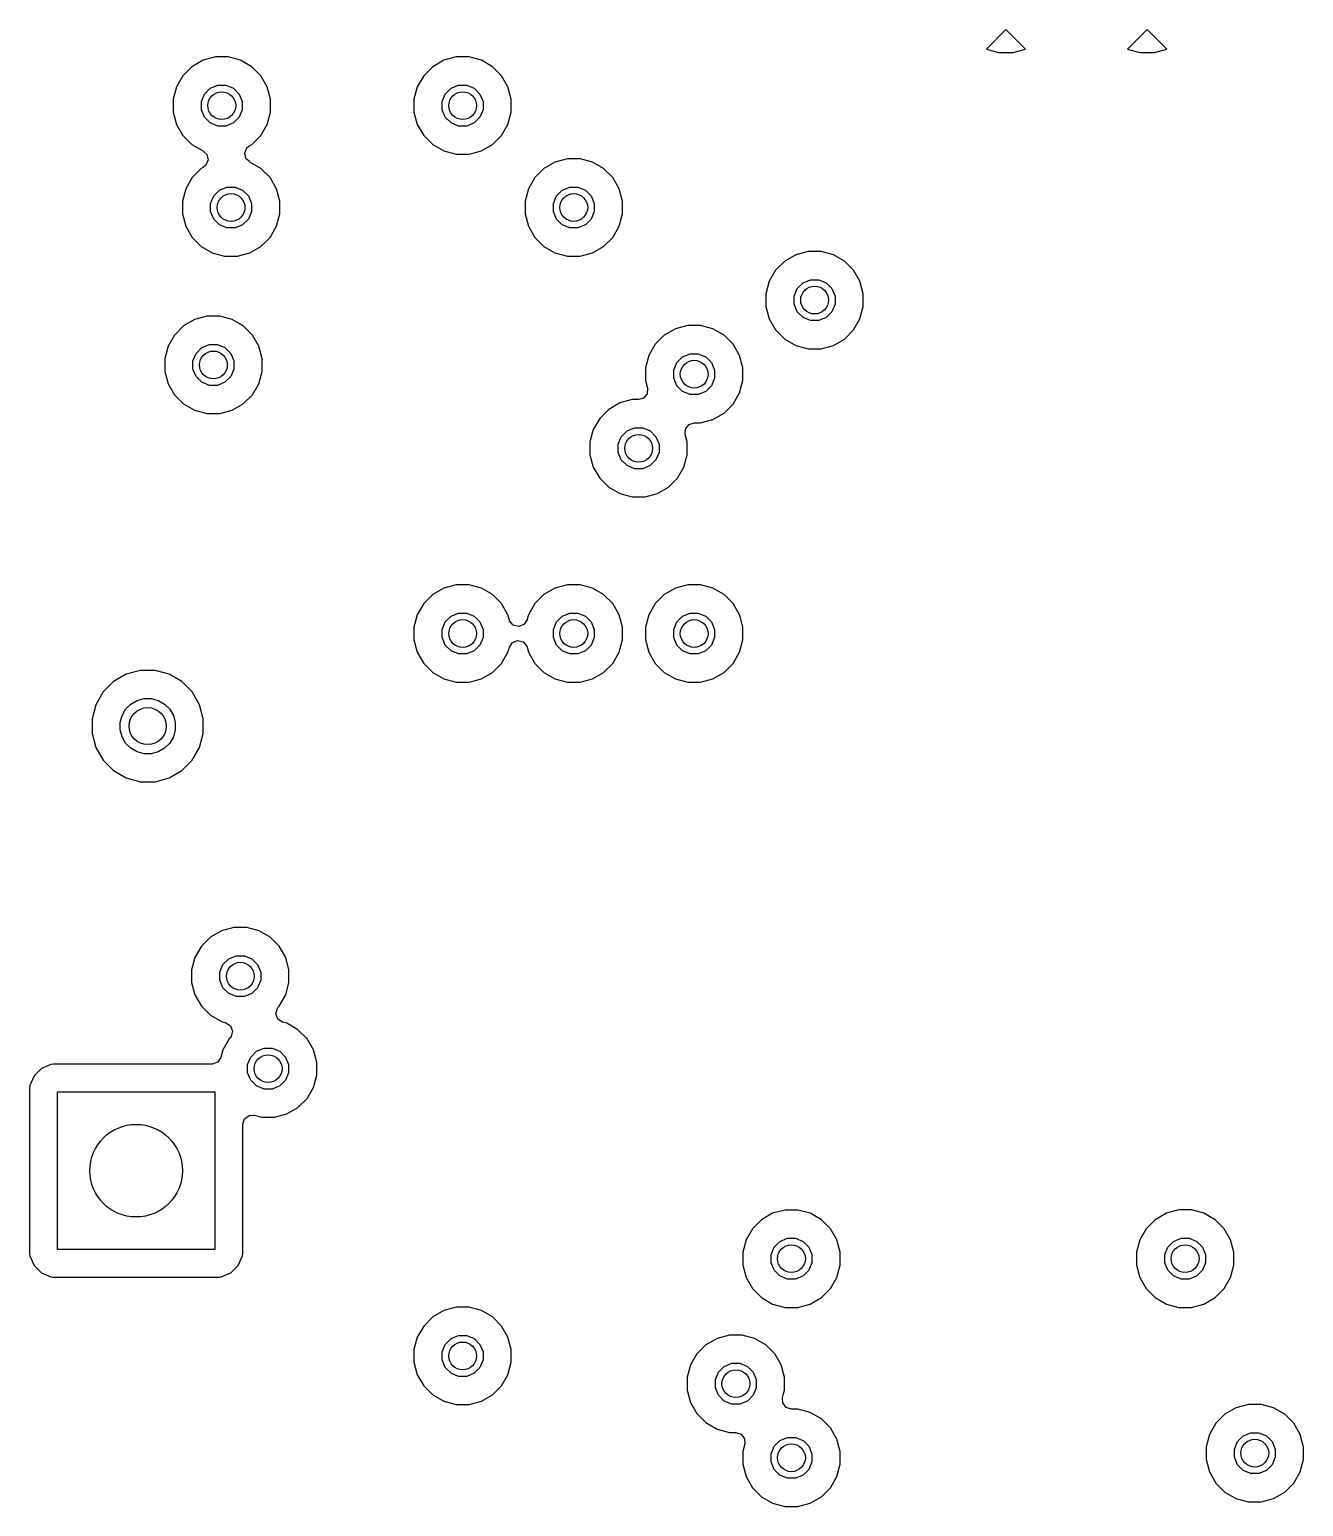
# Model space of a CAD drawing. Extents: x 89 to 178, y -115 to -57.
# Drawn here: x 151.92 to 165.68, y -93.23 to -77.28 of the extents above; entities that cross this region are included whole.
import ezdxf

# ---------------------------------------------------------------- set-up
doc = ezdxf.new("R2010")
doc.units = 0
doc.layers.add('BLACK', color=7, linetype='CONTINUOUS')

msp = doc.modelspace()

# ---------------------------------------------------------------- linework, layer by layer
at = {"layer": 'BLACK', "linetype": 'CONTINUOUS'}
for p, q in [((162.465498, -77.278553), (162.254439, -77.489611)), ((162.676556, -77.489611), (162.465498, -77.278553)), ((163.990498, -77.278553), (163.779439, -77.489611)), ((164.201556, -77.489611), (163.990498, -77.278553)), ((162.254439, -77.489611), (162.38651, -77.525)), ((162.544489, -77.525), (162.676556, -77.489611)), ((163.779439, -77.489611), (163.91151, -77.525)), ((164.069489, -77.525), (164.201556, -77.489611)), ((153.797164, -77.610312), (153.677335, -77.679495)), ((153.930817, -77.5745), (153.797164, -77.610312)), ((154.069183, -77.5745), (153.930817, -77.5745)), ((154.202836, -77.610312), (154.069183, -77.5745)), ((154.322665, -77.679495), (154.202836, -77.610312)), ((156.397164, -77.610312), (156.277335, -77.679495)), ((156.530817, -77.5745), (156.397164, -77.610312)), ((156.669183, -77.5745), (156.530817, -77.5745)), ((156.802836, -77.610312), (156.669183, -77.5745)), ((156.922665, -77.679495), (156.802836, -77.610312)), ((162.38651, -77.525), (162.544489, -77.525)), ((163.91151, -77.525), (164.069489, -77.525)), ((153.579495, -77.777335), (153.510312, -77.897164)), ((153.677335, -77.679495), (153.579495, -77.777335)), ((154.420505, -77.777335), (154.322665, -77.679495)), ((154.489688, -77.897164), (154.420505, -77.777335)), ((156.179495, -77.777335), (156.110312, -77.897164)), ((156.277335, -77.679495), (156.179495, -77.777335)), ((157.020505, -77.777335), (156.922665, -77.679495)), ((157.089688, -77.897164), (157.020505, -77.777335)), ((153.510312, -77.897164), (153.4745, -78.030817)), ((153.779323, -78.056105), (153.812919, -77.974997)), ((153.812919, -77.974997), (153.874997, -77.912919)), ((153.874997, -77.912919), (153.956105, -77.879323)), ((153.956105, -77.879323), (154.043895, -77.879323)), ((154.043895, -77.879323), (154.125003, -77.912919)), ((154.125003, -77.912919), (154.187081, -77.974997)), ((154.187081, -77.974997), (154.220677, -78.056105)), ((154.5255, -78.030817), (154.489688, -77.897164)), ((156.110312, -77.897164), (156.0745, -78.030817)), ((156.379323, -78.056105), (156.412919, -77.974997)), ((156.412919, -77.974997), (156.474997, -77.912919)), ((156.474997, -77.912919), (156.556105, -77.879323)), ((156.556105, -77.879323), (156.643895, -77.879323)), ((156.643895, -77.879323), (156.725003, -77.912919)), ((156.725003, -77.912919), (156.787081, -77.974997)), ((156.787081, -77.974997), (156.820677, -78.056105)), ((157.1255, -78.030817), (157.089688, -77.897164)), ((153.4745, -78.030817), (153.4745, -78.169183)), ((153.779323, -78.143895), (153.779323, -78.056105)), ((154.220677, -78.056105), (154.220677, -78.143895)), ((154.5255, -78.169183), (154.5255, -78.030817)), ((156.0745, -78.030817), (156.0745, -78.169183)), ((156.379323, -78.143895), (156.379323, -78.056105)), ((156.820677, -78.056105), (156.820677, -78.143895)), ((157.1255, -78.169183), (157.1255, -78.030817)), ((153.4745, -78.169183), (153.510312, -78.302836)), ((153.812919, -78.225003), (153.779323, -78.143895)), ((153.874997, -78.287081), (153.812919, -78.225003)), ((153.956105, -78.320677), (153.874997, -78.287081)), ((154.125003, -78.287081), (154.043895, -78.320677)), ((154.187081, -78.225003), (154.125003, -78.287081)), ((154.220677, -78.143895), (154.187081, -78.225003)), ((154.489688, -78.302836), (154.5255, -78.169183)), ((156.0745, -78.169183), (156.110312, -78.302836)), ((156.412919, -78.225003), (156.379323, -78.143895)), ((156.474997, -78.287081), (156.412919, -78.225003)), ((156.556105, -78.320677), (156.474997, -78.287081)), ((156.725003, -78.287081), (156.643895, -78.320677)), ((156.787081, -78.225003), (156.725003, -78.287081)), ((156.820677, -78.143895), (156.787081, -78.225003)), ((157.089688, -78.302836), (157.1255, -78.169183)), ((153.510312, -78.302836), (153.579495, -78.422665)), ((153.579495, -78.422665), (153.677335, -78.520505)), ((154.043895, -78.320677), (153.956105, -78.320677)), ((154.322665, -78.520505), (154.420505, -78.422665)), ((154.420505, -78.422665), (154.489688, -78.302836)), ((156.110312, -78.302836), (156.179495, -78.422665)), ((156.179495, -78.422665), (156.277335, -78.520505)), ((156.643895, -78.320677), (156.556105, -78.320677)), ((156.922665, -78.520505), (157.020505, -78.422665)), ((157.020505, -78.422665), (157.089688, -78.302836)), ((153.677335, -78.520505), (153.797164, -78.589688)), ((153.797164, -78.589688), (153.797166, -78.589688)), ((153.797166, -78.589688), (153.802784, -78.592932)), ((153.802784, -78.592932), (153.801217, -78.595644)), ((153.801217, -78.595644), (153.83802, -78.626983)), ((154.247619, -78.613418), (154.271021, -78.556886)), ((154.261915, -78.67291), (154.247619, -78.613418)), ((154.271021, -78.556886), (154.296812, -78.53543)), ((154.296812, -78.53543), (154.322665, -78.520505)), ((156.277335, -78.520505), (156.397164, -78.589688)), ((156.397164, -78.589688), (156.530817, -78.6255)), ((156.669183, -78.6255), (156.802836, -78.589688)), ((156.802836, -78.589688), (156.922665, -78.520505)), ((153.803186, -78.764569), (153.777337, -78.779493)), ((153.829058, -78.743019), (153.803186, -78.764569)), ((153.85239, -78.686457), (153.829058, -78.743019)), ((153.83802, -78.626983), (153.85239, -78.686457)), ((154.29877, -78.704374), (154.261915, -78.67291)), ((154.297216, -78.707068), (154.29877, -78.704374)), ((154.302833, -78.710311), (154.297216, -78.707068)), ((154.302836, -78.710312), (154.302833, -78.710311)), ((154.422665, -78.779495), (154.302836, -78.710312)), ((156.530817, -78.6255), (156.530819, -78.6255)), ((156.530819, -78.6255), (156.669181, -78.6255)), ((156.669181, -78.6255), (156.669183, -78.6255)), ((157.597164, -78.710312), (157.477335, -78.779495)), ((157.730817, -78.6745), (157.597164, -78.710312)), ((157.869183, -78.6745), (157.730817, -78.6745)), ((158.002836, -78.710312), (157.869183, -78.6745)), ((158.122665, -78.779495), (158.002836, -78.710312)), ((153.679495, -78.877335), (153.610312, -78.997164)), ((153.777335, -78.779495), (153.679495, -78.877335)), ((153.777337, -78.779493), (153.777335, -78.779495)), ((154.520505, -78.877335), (154.422665, -78.779495)), ((154.589688, -78.997164), (154.520505, -78.877335)), ((157.379495, -78.877335), (157.310312, -78.997164)), ((157.477335, -78.779495), (157.379495, -78.877335)), ((158.220505, -78.877335), (158.122665, -78.779495)), ((158.289688, -78.997164), (158.220505, -78.877335)), ((153.610312, -78.997164), (153.5745, -79.130817)), ((153.879323, -79.156105), (153.912919, -79.074997)), ((153.912919, -79.074997), (153.974997, -79.012919)), ((153.974997, -79.012919), (154.056105, -78.979323)), ((154.056105, -78.979323), (154.143895, -78.979323)), ((154.143895, -78.979323), (154.225003, -79.012919)), ((154.225003, -79.012919), (154.287081, -79.074997)), ((154.287081, -79.074997), (154.320677, -79.156105)), ((154.6255, -79.130817), (154.589688, -78.997164)), ((157.310312, -78.997164), (157.2745, -79.130817)), ((157.579323, -79.156105), (157.612919, -79.074997)), ((157.612919, -79.074997), (157.674997, -79.012919)), ((157.674997, -79.012919), (157.756105, -78.979323)), ((157.756105, -78.979323), (157.843895, -78.979323)), ((157.843895, -78.979323), (157.925003, -79.012919)), ((157.925003, -79.012919), (157.987081, -79.074997)), ((157.987081, -79.074997), (158.020677, -79.156105)), ((158.3255, -79.130817), (158.289688, -78.997164)), ((153.5745, -79.130817), (153.5745, -79.269183)), ((153.879323, -79.243895), (153.879323, -79.156105)), ((153.912919, -79.325003), (153.879323, -79.243895)), ((154.320677, -79.243895), (154.287081, -79.325003)), ((154.320677, -79.156105), (154.320677, -79.243895)), ((154.6255, -79.269183), (154.6255, -79.130817)), ((157.2745, -79.130817), (157.2745, -79.269183)), ((157.579323, -79.243895), (157.579323, -79.156105)), ((157.612919, -79.325003), (157.579323, -79.243895)), ((158.020677, -79.243895), (157.987081, -79.325003)), ((158.020677, -79.156105), (158.020677, -79.243895)), ((158.3255, -79.269183), (158.3255, -79.130817)), ((153.5745, -79.269183), (153.610312, -79.402836)), ((153.610312, -79.402836), (153.679495, -79.522665)), ((153.974997, -79.387081), (153.912919, -79.325003)), ((154.056105, -79.420677), (153.974997, -79.387081)), ((154.225003, -79.387081), (154.143895, -79.420677)), ((154.287081, -79.325003), (154.225003, -79.387081)), ((154.520505, -79.522665), (154.589688, -79.402836)), ((154.589688, -79.402836), (154.6255, -79.269183)), ((157.2745, -79.269183), (157.310312, -79.402836)), ((157.310312, -79.402836), (157.379495, -79.522665)), ((157.674997, -79.387081), (157.612919, -79.325003)), ((157.756105, -79.420677), (157.674997, -79.387081)), ((157.925003, -79.387081), (157.843895, -79.420677)), ((157.987081, -79.325003), (157.925003, -79.387081)), ((158.220505, -79.522665), (158.289688, -79.402836)), ((158.289688, -79.402836), (158.3255, -79.269183)), ((153.679495, -79.522665), (153.777335, -79.620505)), ((154.143895, -79.420677), (154.056105, -79.420677)), ((154.422665, -79.620505), (154.520505, -79.522665)), ((157.379495, -79.522665), (157.477335, -79.620505)), ((157.843895, -79.420677), (157.756105, -79.420677)), ((158.122665, -79.620505), (158.220505, -79.522665)), ((153.777335, -79.620505), (153.897164, -79.689688)), ((153.897164, -79.689688), (154.030817, -79.7255)), ((154.030817, -79.7255), (154.030819, -79.7255)), ((154.030819, -79.7255), (154.169181, -79.7255)), ((154.169181, -79.7255), (154.169183, -79.7255)), ((154.169183, -79.7255), (154.302836, -79.689688)), ((154.302836, -79.689688), (154.422665, -79.620505)), ((157.477335, -79.620505), (157.597164, -79.689688)), ((157.597164, -79.689688), (157.730817, -79.7255)), ((157.730817, -79.7255), (157.730819, -79.7255)), ((157.730819, -79.7255), (157.869181, -79.7255)), ((157.869181, -79.7255), (157.869183, -79.7255)), ((157.869183, -79.7255), (158.002836, -79.689688)), ((158.002836, -79.689688), (158.122665, -79.620505)), ((160.197164, -79.710312), (160.077335, -79.779495)), ((160.330817, -79.6745), (160.197164, -79.710312)), ((160.469183, -79.6745), (160.330817, -79.6745)), ((160.602836, -79.710312), (160.469183, -79.6745)), ((160.722665, -79.779495), (160.602836, -79.710312)), ((159.979495, -79.877335), (159.910312, -79.997164)), ((160.077335, -79.779495), (159.979495, -79.877335)), ((160.820505, -79.877335), (160.722665, -79.779495)), ((160.889688, -79.997164), (160.820505, -79.877335)), ((159.910312, -79.997164), (159.8745, -80.130817)), ((160.212919, -80.074997), (160.274997, -80.012919)), ((160.274997, -80.012919), (160.356105, -79.979323)), ((160.356105, -79.979323), (160.443895, -79.979323)), ((160.443895, -79.979323), (160.525003, -80.012919)), ((160.525003, -80.012919), (160.587081, -80.074997)), ((160.9255, -80.130817), (160.889688, -79.997164)), ((159.8745, -80.130817), (159.8745, -80.269183)), ((160.179323, -80.156105), (160.212919, -80.074997)), ((160.179323, -80.243895), (160.179323, -80.156105)), ((160.587081, -80.074997), (160.620677, -80.156105)), ((160.620677, -80.156105), (160.620677, -80.243895)), ((160.9255, -80.269183), (160.9255, -80.130817)), ((159.8745, -80.269183), (159.910312, -80.402836)), ((160.212919, -80.325003), (160.179323, -80.243895)), ((160.274997, -80.387081), (160.212919, -80.325003)), ((160.587081, -80.325003), (160.525003, -80.387081)), ((160.620677, -80.243895), (160.587081, -80.325003)), ((160.889688, -80.402836), (160.9255, -80.269183)), ((153.586836, -80.479495), (153.488996, -80.577335)), ((153.706665, -80.410312), (153.586836, -80.479495)), ((153.840318, -80.3745), (153.706665, -80.410312)), ((153.978684, -80.3745), (153.840318, -80.3745)), ((154.112337, -80.410312), (153.978684, -80.3745)), ((154.232166, -80.479495), (154.112337, -80.410312)), ((154.330006, -80.577335), (154.232166, -80.479495)), ((158.897164, -80.510312), (158.777335, -80.579495)), ((159.030817, -80.4745), (158.897164, -80.510312)), ((159.169183, -80.4745), (159.030817, -80.4745)), ((159.302836, -80.510312), (159.169183, -80.4745)), ((159.422665, -80.579495), (159.302836, -80.510312)), ((159.910312, -80.402836), (159.979495, -80.522665)), ((159.979495, -80.522665), (160.077335, -80.620505)), ((160.356105, -80.420677), (160.274997, -80.387081)), ((160.443895, -80.420677), (160.356105, -80.420677)), ((160.525003, -80.387081), (160.443895, -80.420677)), ((160.722665, -80.620505), (160.820505, -80.522665)), ((160.820505, -80.522665), (160.889688, -80.402836)), ((153.488996, -80.577335), (153.419813, -80.697164)), ((153.784498, -80.712919), (153.865606, -80.679323)), ((153.865606, -80.679323), (153.953396, -80.679323)), ((153.953396, -80.679323), (154.034504, -80.712919)), ((154.399189, -80.697164), (154.330006, -80.577335)), ((158.679495, -80.677335), (158.610312, -80.797164)), ((158.777335, -80.579495), (158.679495, -80.677335)), ((159.520505, -80.677335), (159.422665, -80.579495)), ((159.589688, -80.797164), (159.520505, -80.677335)), ((160.077335, -80.620505), (160.197164, -80.689688)), ((160.197164, -80.689688), (160.330817, -80.7255)), ((160.469183, -80.7255), (160.602836, -80.689688)), ((160.602836, -80.689688), (160.722665, -80.620505)), ((153.419813, -80.697164), (153.384001, -80.830817)), ((153.384001, -80.830817), (153.384001, -80.969183)), ((153.688824, -80.856105), (153.72242, -80.774997)), ((153.72242, -80.774997), (153.784498, -80.712919)), ((154.034504, -80.712919), (154.096582, -80.774997)), ((154.096582, -80.774997), (154.130178, -80.856105)), ((154.435001, -80.830817), (154.399189, -80.697164)), ((154.435001, -80.969183), (154.435001, -80.830817)), ((158.610312, -80.797164), (158.5745, -80.930817)), ((158.912919, -80.874997), (158.974997, -80.812919)), ((158.974997, -80.812919), (159.056105, -80.779323)), ((159.056105, -80.779323), (159.143895, -80.779323)), ((159.143895, -80.779323), (159.225003, -80.812919)), ((159.225003, -80.812919), (159.287081, -80.874997)), ((159.6255, -80.930817), (159.589688, -80.797164)), ((160.330817, -80.7255), (160.330819, -80.7255)), ((160.330819, -80.7255), (160.469181, -80.7255)), ((160.469181, -80.7255), (160.469183, -80.7255)), ((153.384001, -80.969183), (153.419813, -81.102836)), ((153.688824, -80.943895), (153.688824, -80.856105)), ((153.72242, -81.025003), (153.688824, -80.943895)), ((154.130178, -80.943895), (154.096582, -81.025003)), ((154.130178, -80.856105), (154.130178, -80.943895)), ((154.399189, -81.102836), (154.435001, -80.969183)), ((158.5745, -80.930817), (158.5745, -81.069183)), ((158.879323, -80.956105), (158.912919, -80.874997)), ((158.879323, -81.043895), (158.879323, -80.956105)), ((159.287081, -80.874997), (159.320677, -80.956105)), ((159.320677, -80.956105), (159.320677, -81.043895)), ((159.6255, -81.069183), (159.6255, -80.930817)), ((153.419813, -81.102836), (153.488996, -81.222665)), ((153.784498, -81.087081), (153.72242, -81.025003)), ((153.865606, -81.120677), (153.784498, -81.087081)), ((153.953396, -81.120677), (153.865606, -81.120677)), ((154.034504, -81.087081), (153.953396, -81.120677)), ((154.096582, -81.025003), (154.034504, -81.087081)), ((154.330006, -81.222665), (154.399189, -81.102836)), ((158.5745, -81.069183), (158.596122, -81.149877)), ((158.596122, -81.149877), (158.592919, -81.210979)), ((158.912919, -81.125003), (158.879323, -81.043895)), ((158.974997, -81.187081), (158.912919, -81.125003)), ((159.287081, -81.125003), (159.225003, -81.187081)), ((159.320677, -81.043895), (159.287081, -81.125003)), ((159.589688, -81.202836), (159.6255, -81.069183)), ((153.488996, -81.222665), (153.586836, -81.320505)), ((153.586836, -81.320505), (153.706665, -81.389688)), ((154.112337, -81.389688), (154.232166, -81.320505)), ((154.232166, -81.320505), (154.330006, -81.222665)), ((158.297166, -81.310312), (158.177337, -81.379495)), ((158.430819, -81.2745), (158.297166, -81.310312)), ((158.500495, -81.2745), (158.430819, -81.2745)), ((158.554414, -81.258529), (158.500495, -81.2745)), ((158.592919, -81.210979), (158.554414, -81.258529)), ((159.056105, -81.220677), (158.974997, -81.187081)), ((159.143895, -81.220677), (159.056105, -81.220677)), ((159.225003, -81.187081), (159.143895, -81.220677)), ((159.422665, -81.420505), (159.520505, -81.322665)), ((159.520505, -81.322665), (159.589688, -81.202836)), ((153.706665, -81.389688), (153.840318, -81.4255)), ((153.840318, -81.4255), (153.84032, -81.4255)), ((153.84032, -81.4255), (153.978682, -81.4255)), ((153.978682, -81.4255), (153.978684, -81.4255)), ((153.978684, -81.4255), (154.112337, -81.389688)), ((158.079497, -81.477335), (158.010314, -81.597164)), ((158.177337, -81.379495), (158.079497, -81.477335)), ((159.302836, -81.489688), (159.422665, -81.420505)), ((158.010314, -81.597164), (157.974502, -81.730817)), ((158.312921, -81.674997), (158.374999, -81.612919)), ((158.374999, -81.612919), (158.456107, -81.579323)), ((158.456107, -81.579323), (158.543897, -81.579323)), ((158.543897, -81.579323), (158.625005, -81.612919)), ((158.625005, -81.612919), (158.687083, -81.674997)), ((159.00388, -81.650122), (159.007083, -81.589021)), ((159.007083, -81.589021), (159.045588, -81.541471)), ((159.045588, -81.541471), (159.099507, -81.5255)), ((159.099507, -81.5255), (159.169181, -81.5255)), ((159.169181, -81.5255), (159.169183, -81.5255)), ((159.169183, -81.5255), (159.302836, -81.489688)), ((157.974502, -81.730817), (157.974502, -81.869183)), ((158.279325, -81.756105), (158.312921, -81.674997)), ((158.279325, -81.843895), (158.279325, -81.756105)), ((158.687083, -81.674997), (158.720679, -81.756105)), ((158.720679, -81.756105), (158.720679, -81.843895)), ((159.025502, -81.730817), (159.00388, -81.650122)), ((159.025502, -81.869183), (159.025502, -81.730817)), ((157.974502, -81.869183), (158.010314, -82.002836)), ((158.312921, -81.925003), (158.279325, -81.843895)), ((158.374999, -81.987081), (158.312921, -81.925003)), ((158.687083, -81.925003), (158.625005, -81.987081)), ((158.720679, -81.843895), (158.687083, -81.925003)), ((158.98969, -82.002836), (159.025502, -81.869183)), ((158.010314, -82.002836), (158.079497, -82.122665)), ((158.079497, -82.122665), (158.177337, -82.220505)), ((158.456107, -82.020677), (158.374999, -81.987081)), ((158.543897, -82.020677), (158.456107, -82.020677)), ((158.625005, -81.987081), (158.543897, -82.020677)), ((158.822667, -82.220505), (158.920507, -82.122665)), ((158.920507, -82.122665), (158.98969, -82.002836)), ((158.177337, -82.220505), (158.297166, -82.289688)), ((158.702838, -82.289688), (158.822667, -82.220505)), ((158.297166, -82.289688), (158.430819, -82.3255)), ((158.430819, -82.3255), (158.430821, -82.3255)), ((158.430821, -82.3255), (158.569183, -82.3255)), ((158.569183, -82.3255), (158.569185, -82.3255)), ((158.569185, -82.3255), (158.702838, -82.289688)), ((156.277335, -83.379495), (156.179495, -83.477335)), ((156.397164, -83.310312), (156.277335, -83.379495)), ((156.530817, -83.2745), (156.397164, -83.310312)), ((156.669183, -83.2745), (156.530817, -83.2745)), ((156.802836, -83.310312), (156.669183, -83.2745)), ((156.922665, -83.379495), (156.802836, -83.310312)), ((157.020505, -83.477335), (156.922665, -83.379495)), ((157.477335, -83.379495), (157.379495, -83.477335)), ((157.597164, -83.310312), (157.477335, -83.379495)), ((157.730817, -83.2745), (157.597164, -83.310312)), ((157.869183, -83.2745), (157.730817, -83.2745)), ((158.002836, -83.310312), (157.869183, -83.2745)), ((158.122665, -83.379495), (158.002836, -83.310312)), ((158.220505, -83.477335), (158.122665, -83.379495)), ((158.777335, -83.379495), (158.679495, -83.477335)), ((158.897164, -83.310312), (158.777335, -83.379495)), ((159.030817, -83.2745), (158.897164, -83.310312)), ((159.169183, -83.2745), (159.030817, -83.2745)), ((159.302836, -83.310312), (159.169183, -83.2745)), ((159.422665, -83.379495), (159.302836, -83.310312)), ((159.520505, -83.477335), (159.422665, -83.379495)), ((156.179495, -83.477335), (156.110312, -83.597164)), ((157.089688, -83.597164), (157.020505, -83.477335)), ((157.379495, -83.477335), (157.310312, -83.597164)), ((158.289688, -83.597164), (158.220505, -83.477335)), ((158.679495, -83.477335), (158.610312, -83.597164)), ((159.589688, -83.597164), (159.520505, -83.477335)), ((156.110312, -83.597164), (156.0745, -83.730817)), ((156.379323, -83.756105), (156.412919, -83.674997)), ((156.412919, -83.674997), (156.474997, -83.612919)), ((156.474997, -83.612919), (156.556105, -83.579323)), ((156.556105, -83.579323), (156.643895, -83.579323)), ((156.643895, -83.579323), (156.725003, -83.612919)), ((156.725003, -83.612919), (156.787081, -83.674997)), ((156.787081, -83.674997), (156.820677, -83.756105)), ((157.103832, -83.649951), (157.089688, -83.597164)), ((157.104373, -83.651971), (157.103832, -83.649951)), ((157.107576, -83.661826), (157.104373, -83.651971)), ((157.146081, -83.709376), (157.107576, -83.661826)), ((157.205181, -83.725212), (157.146081, -83.709376)), ((157.262303, -83.703285), (157.205181, -83.725212)), ((157.295627, -83.651971), (157.262303, -83.703285)), ((157.301295, -83.630818), (157.295627, -83.651971)), ((157.310312, -83.597164), (157.301295, -83.630818)), ((157.579323, -83.756105), (157.612919, -83.674997)), ((157.612919, -83.674997), (157.674997, -83.612919)), ((157.674997, -83.612919), (157.756105, -83.579323)), ((157.756105, -83.579323), (157.843895, -83.579323)), ((157.843895, -83.579323), (157.925003, -83.612919)), ((157.925003, -83.612919), (157.987081, -83.674997)), ((157.987081, -83.674997), (158.020677, -83.756105)), ((158.3255, -83.730817), (158.289688, -83.597164)), ((158.610312, -83.597164), (158.5745, -83.730817)), ((158.879323, -83.756105), (158.912919, -83.674997)), ((158.912919, -83.674997), (158.974997, -83.612919)), ((158.974997, -83.612919), (159.056105, -83.579323)), ((159.056105, -83.579323), (159.143895, -83.579323)), ((159.143895, -83.579323), (159.225003, -83.612919)), ((159.225003, -83.612919), (159.287081, -83.674997)), ((159.287081, -83.674997), (159.320677, -83.756105)), ((159.598705, -83.630817), (159.589688, -83.597164)), ((159.6255, -83.730817), (159.598705, -83.630817)), ((156.0745, -83.730817), (156.0745, -83.869183)), ((156.0745, -83.869183), (156.110312, -84.002836)), ((156.379323, -83.843895), (156.379323, -83.756105)), ((156.412919, -83.925003), (156.379323, -83.843895)), ((156.820677, -83.843895), (156.787081, -83.925003)), ((156.820677, -83.756105), (156.820677, -83.843895)), ((157.137697, -83.896714), (157.194818, -83.874787)), ((157.194818, -83.874787), (157.253919, -83.890622)), ((157.579323, -83.843895), (157.579323, -83.756105)), ((157.612919, -83.925003), (157.579323, -83.843895)), ((158.020677, -83.843895), (157.987081, -83.925003)), ((158.020677, -83.756105), (158.020677, -83.843895)), ((158.289688, -84.002836), (158.3255, -83.869183)), ((158.3255, -83.869183), (158.3255, -83.730817)), ((158.5745, -83.730817), (158.5745, -83.869183)), ((158.5745, -83.869183), (158.610312, -84.002836)), ((158.879323, -83.843895), (158.879323, -83.756105)), ((158.912919, -83.925003), (158.879323, -83.843895)), ((159.320677, -83.843895), (159.287081, -83.925003)), ((159.320677, -83.756105), (159.320677, -83.843895)), ((159.589688, -84.002836), (159.6255, -83.869183)), ((159.6255, -83.869183), (159.6255, -83.730817)), ((156.110312, -84.002836), (156.179495, -84.122665)), ((156.474997, -83.987081), (156.412919, -83.925003)), ((156.556105, -84.020677), (156.474997, -83.987081)), ((156.643895, -84.020677), (156.556105, -84.020677)), ((156.725003, -83.987081), (156.643895, -84.020677)), ((156.787081, -83.925003), (156.725003, -83.987081)), ((157.020505, -84.122665), (157.089688, -84.002836)), ((157.089688, -84.002836), (157.104374, -83.948026)), ((157.104374, -83.948026), (157.137697, -83.896714)), ((157.253919, -83.890622), (157.292424, -83.938172)), ((157.292424, -83.938172), (157.295623, -83.948016)), ((157.295623, -83.948016), (157.310312, -84.002836)), ((157.310312, -84.002836), (157.379495, -84.122665)), ((157.674997, -83.987081), (157.612919, -83.925003)), ((157.756105, -84.020677), (157.674997, -83.987081)), ((157.843895, -84.020677), (157.756105, -84.020677)), ((157.925003, -83.987081), (157.843895, -84.020677)), ((157.987081, -83.925003), (157.925003, -83.987081)), ((158.220505, -84.122665), (158.289688, -84.002836)), ((158.610312, -84.002836), (158.679495, -84.122665)), ((158.974997, -83.987081), (158.912919, -83.925003)), ((159.056105, -84.020677), (158.974997, -83.987081)), ((159.143895, -84.020677), (159.056105, -84.020677)), ((159.225003, -83.987081), (159.143895, -84.020677)), ((159.287081, -83.925003), (159.225003, -83.987081)), ((159.520505, -84.122665), (159.589688, -84.002836)), ((153.120943, -84.1995), (152.968216, -84.240423)), ((153.279057, -84.1995), (153.120943, -84.1995)), ((153.431784, -84.240423), (153.279057, -84.1995)), ((156.179495, -84.122665), (156.277335, -84.220505)), ((156.922665, -84.220505), (157.020505, -84.122665)), ((157.379495, -84.122665), (157.477335, -84.220505)), ((158.122665, -84.220505), (158.220505, -84.122665)), ((158.679495, -84.122665), (158.777335, -84.220505)), ((159.422665, -84.220505), (159.520505, -84.122665)), ((152.831284, -84.31948), (152.71948, -84.431284)), ((152.968216, -84.240423), (152.831284, -84.31948)), ((153.568716, -84.31948), (153.431784, -84.240423)), ((153.68052, -84.431284), (153.568716, -84.31948)), ((156.277335, -84.220505), (156.397164, -84.289688)), ((156.397164, -84.289688), (156.530817, -84.3255)), ((156.530817, -84.3255), (156.530819, -84.3255)), ((156.530819, -84.3255), (156.669181, -84.3255)), ((156.669181, -84.3255), (156.669183, -84.3255)), ((156.669183, -84.3255), (156.802836, -84.289688)), ((156.802836, -84.289688), (156.922665, -84.220505)), ((157.477335, -84.220505), (157.597164, -84.289688)), ((157.597164, -84.289688), (157.730817, -84.3255)), ((157.730817, -84.3255), (157.730819, -84.3255)), ((157.730819, -84.3255), (157.869181, -84.3255)), ((157.869181, -84.3255), (157.869183, -84.3255)), ((157.869183, -84.3255), (158.002836, -84.289688)), ((158.002836, -84.289688), (158.122665, -84.220505)), ((158.777335, -84.220505), (158.897164, -84.289688)), ((158.897164, -84.289688), (159.030817, -84.3255)), ((159.030817, -84.3255), (159.030819, -84.3255)), ((159.030819, -84.3255), (159.169181, -84.3255)), ((159.169181, -84.3255), (159.169183, -84.3255)), ((159.169183, -84.3255), (159.302836, -84.289688)), ((159.302836, -84.289688), (159.422665, -84.220505)), ((152.71948, -84.431284), (152.640423, -84.568216)), ((153.085195, -84.522836), (153.160842, -84.502567)), ((153.160842, -84.502567), (153.239158, -84.502567)), ((153.239158, -84.502567), (153.314805, -84.522836)), ((153.759577, -84.568216), (153.68052, -84.431284)), ((152.640423, -84.568216), (152.5995, -84.720943)), ((152.922836, -84.685195), (152.961994, -84.617372)), ((152.961994, -84.617372), (153.017372, -84.561994)), ((153.017372, -84.561994), (153.085195, -84.522836)), ((153.314805, -84.522836), (153.382628, -84.561994)), ((153.382628, -84.561994), (153.438006, -84.617372)), ((153.438006, -84.617372), (153.477164, -84.685195)), ((153.8005, -84.720943), (153.759577, -84.568216)), ((152.5995, -84.720943), (152.5995, -84.879057)), ((152.902567, -84.760842), (152.922836, -84.685195)), ((152.902567, -84.839158), (152.902567, -84.760842)), ((153.477164, -84.685195), (153.497433, -84.760842)), ((153.497433, -84.760842), (153.497433, -84.839158)), ((153.8005, -84.879057), (153.8005, -84.720943)), ((152.5995, -84.879057), (152.640423, -85.031784)), ((152.922836, -84.914805), (152.902567, -84.839158)), ((152.961994, -84.982628), (152.922836, -84.914805)), ((153.017372, -85.038006), (152.961994, -84.982628)), ((153.438006, -84.982628), (153.382628, -85.038006)), ((153.477164, -84.914805), (153.438006, -84.982628)), ((153.497433, -84.839158), (153.477164, -84.914805)), ((153.759577, -85.031784), (153.8005, -84.879057)), ((152.640423, -85.031784), (152.71948, -85.168716)), ((153.085195, -85.077164), (153.017372, -85.038006)), ((153.160842, -85.097433), (153.085195, -85.077164)), ((153.239158, -85.097433), (153.160842, -85.097433)), ((153.314805, -85.077164), (153.239158, -85.097433)), ((153.382628, -85.038006), (153.314805, -85.077164)), ((153.68052, -85.168716), (153.759577, -85.031784)), ((152.71948, -85.168716), (152.831284, -85.28052)), ((152.831284, -85.28052), (152.968216, -85.359577)), ((153.431784, -85.359577), (153.568716, -85.28052)), ((153.568716, -85.28052), (153.68052, -85.168716)), ((152.968216, -85.359577), (153.120943, -85.4005)), ((153.120943, -85.4005), (153.120945, -85.4005)), ((153.120945, -85.4005), (153.279055, -85.4005)), ((153.279055, -85.4005), (153.279057, -85.4005)), ((153.279057, -85.4005), (153.431784, -85.359577)), ((153.997164, -87.010312), (153.877335, -87.079495)), ((154.130817, -86.9745), (153.997164, -87.010312)), ((154.269183, -86.9745), (154.130817, -86.9745)), ((154.402836, -87.010312), (154.269183, -86.9745)), ((154.522665, -87.079495), (154.402836, -87.010312)), ((153.779495, -87.177335), (153.710312, -87.297164)), ((153.877335, -87.079495), (153.779495, -87.177335)), ((154.620505, -87.177335), (154.522665, -87.079495)), ((154.689688, -87.297164), (154.620505, -87.177335)), ((153.710312, -87.297164), (153.6745, -87.430817)), ((153.979323, -87.456105), (154.012919, -87.374997)), ((154.012919, -87.374997), (154.074997, -87.312919)), ((154.074997, -87.312919), (154.156105, -87.279323)), ((154.156105, -87.279323), (154.243895, -87.279323)), ((154.243895, -87.279323), (154.325003, -87.312919)), ((154.325003, -87.312919), (154.387081, -87.374997)), ((154.387081, -87.374997), (154.420677, -87.456105)), ((154.7255, -87.430817), (154.689688, -87.297164)), ((153.6745, -87.430817), (153.6745, -87.569183)), ((153.979323, -87.543895), (153.979323, -87.456105)), ((154.012919, -87.625003), (153.979323, -87.543895)), ((154.420677, -87.543895), (154.387081, -87.625003)), ((154.420677, -87.456105), (154.420677, -87.543895)), ((154.7255, -87.569183), (154.7255, -87.430817)), ((153.6745, -87.569183), (153.710312, -87.702836)), ((153.710312, -87.702836), (153.779495, -87.822665)), ((154.074997, -87.687081), (154.012919, -87.625003)), ((154.156105, -87.720677), (154.074997, -87.687081)), ((154.325003, -87.687081), (154.243895, -87.720677)), ((154.387081, -87.625003), (154.325003, -87.687081)), ((154.620505, -87.822665), (154.689688, -87.702836)), ((154.689688, -87.702836), (154.7255, -87.569183)), ((153.779495, -87.822665), (153.877335, -87.920505)), ((154.243895, -87.720677), (154.156105, -87.720677)), ((154.583878, -87.905614), (154.599714, -87.846514)), ((154.599714, -87.846514), (154.600559, -87.845234)), ((154.600559, -87.845234), (154.605924, -87.837245)), ((154.605924, -87.837245), (154.612352, -87.830817)), ((154.612352, -87.830817), (154.620505, -87.822665)), ((153.877335, -87.920505), (153.997164, -87.989688)), ((153.997164, -87.989688), (154.042881, -88.001937)), ((154.042881, -88.001937), (154.094194, -88.035261)), ((154.605804, -87.962736), (154.583878, -87.905614)), ((154.657118, -87.99606), (154.605804, -87.962736)), ((154.702832, -88.008309), (154.657118, -87.99606)), ((154.702835, -88.00831), (154.702832, -88.008309)), ((154.702836, -88.008311), (154.702835, -88.00831)), ((154.822665, -88.077494), (154.702836, -88.008311)), ((154.079497, -88.175331), (154.01031, -88.295166)), ((154.087263, -88.167565), (154.079497, -88.175331)), ((154.100285, -88.151483), (154.087263, -88.167565)), ((154.094194, -88.035261), (154.116121, -88.092383)), ((154.116121, -88.092383), (154.100285, -88.151483)), ((154.920505, -88.175334), (154.822665, -88.077494)), ((154.989688, -88.295163), (154.920505, -88.175334)), ((154.01031, -88.295166), (153.988618, -88.376123)), ((154.312919, -88.372996), (154.374997, -88.310918)), ((154.374997, -88.310918), (154.456105, -88.277322)), ((154.456105, -88.277322), (154.543895, -88.277322)), ((154.543895, -88.277322), (154.625003, -88.310918)), ((154.625003, -88.310918), (154.687081, -88.372996)), ((155.0255, -88.428816), (154.989688, -88.295163)), ((152.052235, -88.497793), (151.972794, -88.577234)), ((152.155009, -88.452413), (152.052235, -88.497793)), ((152.180136, -88.4495), (152.155009, -88.452413)), ((152.180139, -88.449499), (152.180136, -88.4495)), ((153.892992, -88.449499), (152.180139, -88.449499)), ((153.898173, -88.449363), (153.892992, -88.449499)), ((153.955294, -88.427437), (153.898173, -88.449363)), ((153.988618, -88.376123), (153.955294, -88.427437)), ((154.279323, -88.454104), (154.312919, -88.372996)), ((154.279323, -88.541894), (154.279323, -88.454104)), ((154.687081, -88.372996), (154.720677, -88.454104)), ((154.720677, -88.454104), (154.720677, -88.541894)), ((155.0255, -88.567182), (155.0255, -88.428816)), ((151.972794, -88.577234), (151.927414, -88.68001)), ((154.312919, -88.623002), (154.279323, -88.541894)), ((154.374997, -88.68508), (154.312919, -88.623002)), ((154.687081, -88.623002), (154.625003, -88.68508)), ((154.720677, -88.541894), (154.687081, -88.623002)), ((154.989688, -88.700835), (155.0255, -88.567182)), ((151.927414, -88.68001), (151.9245, -88.705129)), ((151.9245, -88.705129), (151.9245, -90.494859)), ((152.225, -90.449999), (152.225, -88.749999)), ((152.225, -88.749999), (153.925, -88.749999)), ((153.925, -88.749999), (153.925, -90.449999)), ((154.456105, -88.718676), (154.374997, -88.68508)), ((154.543895, -88.718676), (154.456105, -88.718676)), ((154.625003, -88.68508), (154.543895, -88.718676)), ((154.822665, -88.918504), (154.920505, -88.820664)), ((154.920505, -88.820664), (154.989688, -88.700835)), ((154.702836, -88.987687), (154.822665, -88.918504)), ((154.225499, -89.097502), (154.244406, -89.039312)), ((154.2255, -90.480829), (154.225499, -89.097502)), ((154.244406, -89.039312), (154.293906, -89.003348)), ((154.293906, -89.003348), (154.350118, -89.001876)), ((154.350118, -89.001876), (154.430817, -89.023499)), ((154.430817, -89.023499), (154.430819, -89.023499)), ((154.430819, -89.023499), (154.569181, -89.023499)), ((154.569181, -89.023499), (154.569183, -89.023499)), ((154.569183, -89.023499), (154.702836, -88.987687)), ((159.947164, -90.060324), (159.827335, -90.129507)), ((160.080817, -90.024512), (159.947164, -90.060324)), ((160.219183, -90.024512), (160.080817, -90.024512)), ((160.352836, -90.060324), (160.219183, -90.024512)), ((160.472665, -90.129507), (160.352836, -90.060324)), ((164.197164, -90.060294), (164.077335, -90.129477)), ((164.330817, -90.024482), (164.197164, -90.060294)), ((164.469183, -90.024482), (164.330817, -90.024482)), ((164.602836, -90.060294), (164.469183, -90.024482)), ((164.722665, -90.129477), (164.602836, -90.060294)), ((159.729495, -90.227347), (159.660312, -90.347176)), ((159.827335, -90.129507), (159.729495, -90.227347)), ((160.570505, -90.227347), (160.472665, -90.129507)), ((160.639688, -90.347176), (160.570505, -90.227347)), ((163.979495, -90.227317), (163.910312, -90.347146)), ((164.077335, -90.129477), (163.979495, -90.227317)), ((164.820505, -90.227317), (164.722665, -90.129477)), ((164.889688, -90.347146), (164.820505, -90.227317)), ((159.660312, -90.347176), (159.6245, -90.480829)), ((159.962919, -90.425009), (160.024997, -90.362931)), ((160.024997, -90.362931), (160.106105, -90.329335)), ((160.106105, -90.329335), (160.193895, -90.329335)), ((160.193895, -90.329335), (160.275003, -90.362931)), ((160.275003, -90.362931), (160.337081, -90.425009)), ((160.675492, -90.480799), (160.639688, -90.347176)), ((163.910312, -90.347146), (163.8745, -90.480799)), ((164.212919, -90.424979), (164.274997, -90.362901)), ((164.274997, -90.362901), (164.356105, -90.329305)), ((164.356105, -90.329305), (164.443895, -90.329305)), ((164.443895, -90.329305), (164.525003, -90.362901)), ((164.525003, -90.362901), (164.587081, -90.424979)), ((164.9255, -90.480799), (164.889688, -90.347146)), ((151.9245, -90.494859), (151.924501, -90.494862)), ((151.924501, -90.494862), (151.927414, -90.519989)), ((151.927414, -90.519989), (151.952756, -90.577384)), ((151.952756, -90.577384), (151.972794, -90.622764)), ((153.925, -90.449999), (152.225, -90.449999)), ((154.177206, -90.622764), (154.222585, -90.51999)), ((154.222585, -90.51999), (154.2255, -90.494864)), ((154.2255, -90.494864), (154.2255, -90.480829)), ((159.6245, -90.480829), (159.6245, -90.619195)), ((159.929323, -90.506117), (159.962919, -90.425009)), ((159.929323, -90.593907), (159.929323, -90.506117)), ((160.337081, -90.425009), (160.370677, -90.506117)), ((160.370677, -90.506117), (160.370677, -90.593907)), ((160.6755, -90.480829), (160.675492, -90.480799)), ((160.6755, -90.619195), (160.6755, -90.480829)), ((163.8745, -90.480799), (163.8745, -90.619165)), ((164.179323, -90.506087), (164.212919, -90.424979)), ((164.179323, -90.593877), (164.179323, -90.506087)), ((164.587081, -90.424979), (164.620677, -90.506087)), ((164.620677, -90.506087), (164.620677, -90.593877)), ((164.9255, -90.619165), (164.9255, -90.480799)), ((151.972794, -90.622764), (152.052235, -90.702205)), ((152.052235, -90.702205), (152.155009, -90.747584)), ((153.994991, -90.747584), (154.097765, -90.702205)), ((154.097765, -90.702205), (154.177206, -90.622764)), ((159.6245, -90.619195), (159.660312, -90.752848)), ((159.962919, -90.675015), (159.929323, -90.593907)), ((160.024997, -90.737093), (159.962919, -90.675015)), ((160.106105, -90.770689), (160.024997, -90.737093)), ((160.275003, -90.737093), (160.193895, -90.770689)), ((160.337081, -90.675015), (160.275003, -90.737093)), ((160.370677, -90.593907), (160.337081, -90.675015)), ((160.639688, -90.752848), (160.6755, -90.619195)), ((163.8745, -90.619165), (163.910312, -90.752818)), ((164.212919, -90.674985), (164.179323, -90.593877)), ((164.274997, -90.737063), (164.212919, -90.674985)), ((164.356105, -90.770659), (164.274997, -90.737063)), ((164.525003, -90.737063), (164.443895, -90.770659)), ((164.587081, -90.674985), (164.525003, -90.737063)), ((164.620677, -90.593877), (164.587081, -90.674985)), ((164.889688, -90.752818), (164.9255, -90.619165)), ((152.155009, -90.747584), (152.180135, -90.750499)), ((152.180135, -90.750499), (153.969864, -90.750498)), ((153.969864, -90.750498), (153.994991, -90.747584)), ((159.660312, -90.752848), (159.729495, -90.872677)), ((159.729495, -90.872677), (159.827335, -90.970517)), ((160.193895, -90.770689), (160.106105, -90.770689)), ((160.472665, -90.970517), (160.570505, -90.872677)), ((160.570505, -90.872677), (160.639688, -90.752848)), ((163.910312, -90.752818), (163.979495, -90.872647)), ((163.979495, -90.872647), (164.077335, -90.970487)), ((164.443895, -90.770659), (164.356105, -90.770659)), ((164.722665, -90.970487), (164.820505, -90.872647)), ((164.820505, -90.872647), (164.889688, -90.752818)), ((159.827335, -90.970517), (159.947164, -91.0397)), ((159.947164, -91.0397), (160.080817, -91.075512)), ((160.219183, -91.075512), (160.352836, -91.0397)), ((160.352836, -91.0397), (160.472665, -90.970517)), ((164.077335, -90.970487), (164.197164, -91.03967)), ((164.197164, -91.03967), (164.330817, -91.075482)), ((164.469183, -91.075482), (164.602836, -91.03967)), ((164.602836, -91.03967), (164.722665, -90.970487)), ((156.277335, -91.179495), (156.179495, -91.277335)), ((156.397164, -91.110312), (156.277335, -91.179495)), ((156.530817, -91.0745), (156.397164, -91.110312)), ((156.669183, -91.0745), (156.530817, -91.0745)), ((156.802836, -91.110312), (156.669183, -91.0745)), ((156.922665, -91.179495), (156.802836, -91.110312)), ((157.020505, -91.277335), (156.922665, -91.179495)), ((160.080817, -91.075512), (160.080819, -91.075512)), ((160.080819, -91.075512), (160.219181, -91.075512)), ((160.219181, -91.075512), (160.219183, -91.075512)), ((164.330817, -91.075482), (164.330819, -91.075482)), ((164.330819, -91.075482), (164.469181, -91.075482)), ((164.469181, -91.075482), (164.469183, -91.075482)), ((156.179495, -91.277335), (156.110312, -91.397164)), ((157.089688, -91.397164), (157.020505, -91.277335)), ((159.480817, -91.3745), (159.347164, -91.410312)), ((159.619183, -91.3745), (159.480817, -91.3745)), ((159.752836, -91.410312), (159.619183, -91.3745)), ((156.110312, -91.397164), (156.0745, -91.530817)), ((156.0745, -91.530817), (156.0745, -91.669183)), ((156.379323, -91.556105), (156.412919, -91.474997)), ((156.412919, -91.474997), (156.474997, -91.412919)), ((156.474997, -91.412919), (156.556105, -91.379323)), ((156.556105, -91.379323), (156.643895, -91.379323)), ((156.643895, -91.379323), (156.725003, -91.412919)), ((156.725003, -91.412919), (156.787081, -91.474997)), ((156.787081, -91.474997), (156.820677, -91.556105)), ((157.1255, -91.530817), (157.089688, -91.397164)), ((157.1255, -91.669183), (157.1255, -91.530817)), ((159.227335, -91.479495), (159.129495, -91.577335)), ((159.347164, -91.410312), (159.227335, -91.479495)), ((159.872665, -91.479495), (159.752836, -91.410312)), ((159.923987, -91.530817), (159.872665, -91.479495)), ((159.970505, -91.577335), (159.923987, -91.530817)), ((156.0745, -91.669183), (156.110312, -91.802836)), ((156.379323, -91.643895), (156.379323, -91.556105)), ((156.412919, -91.725003), (156.379323, -91.643895)), ((156.820677, -91.643895), (156.787081, -91.725003)), ((156.820677, -91.556105), (156.820677, -91.643895)), ((157.089688, -91.802836), (157.1255, -91.669183)), ((159.129495, -91.577335), (159.060312, -91.697164)), ((159.424997, -91.712919), (159.506105, -91.679323)), ((159.506105, -91.679323), (159.593895, -91.679323)), ((159.593895, -91.679323), (159.675003, -91.712919)), ((160.039688, -91.697164), (159.970505, -91.577335)), ((156.110312, -91.802836), (156.179495, -91.922665)), ((156.474997, -91.787081), (156.412919, -91.725003)), ((156.556105, -91.820677), (156.474997, -91.787081)), ((156.643895, -91.820677), (156.556105, -91.820677)), ((156.725003, -91.787081), (156.643895, -91.820677)), ((156.787081, -91.725003), (156.725003, -91.787081)), ((157.020505, -91.922665), (157.073533, -91.830817)), ((157.073533, -91.830817), (157.089688, -91.802836)), ((159.060312, -91.697164), (159.0245, -91.830817)), ((159.0245, -91.830817), (159.0245, -91.969183)), ((159.329323, -91.856105), (159.362919, -91.774997)), ((159.362919, -91.774997), (159.424997, -91.712919)), ((159.675003, -91.712919), (159.737081, -91.774997)), ((159.737081, -91.774997), (159.770677, -91.856105)), ((160.0755, -91.830817), (160.039688, -91.697164)), ((160.0755, -91.969183), (160.0755, -91.830817)), ((156.179495, -91.922665), (156.277335, -92.020505)), ((156.922665, -92.020505), (157.020505, -91.922665)), ((159.0245, -91.969183), (159.060312, -92.102836)), ((159.329323, -91.943895), (159.329323, -91.856105)), ((159.362919, -92.025003), (159.329323, -91.943895)), ((159.770677, -91.943895), (159.737081, -92.025003)), ((159.770677, -91.856105), (159.770677, -91.943895)), ((160.061748, -92.020505), (160.0755, -91.969183)), ((156.277335, -92.020505), (156.397164, -92.089688)), ((156.397164, -92.089688), (156.530817, -92.1255)), ((156.530817, -92.1255), (156.530819, -92.1255)), ((156.530819, -92.1255), (156.669181, -92.1255)), ((156.669181, -92.1255), (156.669183, -92.1255)), ((156.669183, -92.1255), (156.802836, -92.089688)), ((156.802836, -92.089688), (156.922665, -92.020505)), ((159.060312, -92.102836), (159.129495, -92.222665)), ((159.424997, -92.087081), (159.362919, -92.025003)), ((159.506105, -92.120677), (159.424997, -92.087081)), ((159.593895, -92.120677), (159.506105, -92.120677)), ((159.675003, -92.087081), (159.593895, -92.120677)), ((159.737081, -92.025003), (159.675003, -92.087081)), ((160.053878, -92.049877), (160.061748, -92.020505)), ((160.05535, -92.106093), (160.053878, -92.049877)), ((160.091314, -92.155593), (160.05535, -92.106093)), ((160.149505, -92.1745), (160.091314, -92.155593)), ((164.949186, -92.160312), (164.829357, -92.229495)), ((165.082839, -92.1245), (164.949186, -92.160312)), ((165.221205, -92.1245), (165.082839, -92.1245)), ((165.354858, -92.160312), (165.221205, -92.1245)), ((165.474687, -92.229495), (165.354858, -92.160312)), ((159.129495, -92.222665), (159.227335, -92.320505)), ((159.227335, -92.320505), (159.347164, -92.389688)), ((160.219183, -92.1745), (160.149505, -92.1745)), ((160.352836, -92.210312), (160.219183, -92.1745)), ((160.472665, -92.279495), (160.352836, -92.210312)), ((160.570505, -92.377335), (160.472665, -92.279495)), ((164.731517, -92.327335), (164.662334, -92.447164)), ((164.829357, -92.229495), (164.731517, -92.327335)), ((165.572527, -92.327335), (165.474687, -92.229495)), ((165.64171, -92.447164), (165.572527, -92.327335)), ((159.347164, -92.389688), (159.480817, -92.4255)), ((159.480817, -92.4255), (159.480819, -92.4255)), ((159.480819, -92.4255), (159.550495, -92.4255)), ((159.550495, -92.4255), (159.608686, -92.444407)), ((159.608686, -92.444407), (159.64465, -92.493907)), ((160.024997, -92.512919), (160.106105, -92.479323)), ((160.106105, -92.479323), (160.193895, -92.479323)), ((160.193895, -92.479323), (160.275003, -92.512919)), ((160.639688, -92.497164), (160.570505, -92.377335)), ((164.662334, -92.447164), (164.626522, -92.580817)), ((164.964941, -92.524997), (165.027019, -92.462919)), ((165.027019, -92.462919), (165.108127, -92.429323)), ((165.108127, -92.429323), (165.195917, -92.429323)), ((165.195917, -92.429323), (165.277025, -92.462919)), ((165.277025, -92.462919), (165.339103, -92.524997)), ((165.664125, -92.530817), (165.64171, -92.447164)), ((159.646121, -92.550122), (159.6245, -92.630817)), ((159.6245, -92.630817), (159.6245, -92.769183)), ((159.64465, -92.493907), (159.646121, -92.550122)), ((159.929323, -92.656105), (159.962919, -92.574997)), ((159.962919, -92.574997), (160.024997, -92.512919)), ((160.275003, -92.512919), (160.337081, -92.574997)), ((160.337081, -92.574997), (160.370677, -92.656105)), ((160.662103, -92.580817), (160.639688, -92.497164)), ((160.6755, -92.630817), (160.662103, -92.580817)), ((160.6755, -92.769183), (160.6755, -92.630817)), ((164.626522, -92.580817), (164.626522, -92.719183)), ((164.931345, -92.606105), (164.964941, -92.524997)), ((164.931345, -92.693895), (164.931345, -92.606105)), ((165.339103, -92.524997), (165.372699, -92.606105)), ((165.372699, -92.606105), (165.372699, -92.693895)), ((165.677522, -92.580817), (165.664125, -92.530817)), ((165.677522, -92.719183), (165.677522, -92.580817)), ((159.6245, -92.769183), (159.660312, -92.902836)), ((159.929323, -92.743895), (159.929323, -92.656105)), ((159.962919, -92.825003), (159.929323, -92.743895)), ((160.370677, -92.743895), (160.337081, -92.825003)), ((160.370677, -92.656105), (160.370677, -92.743895)), ((160.639688, -92.902836), (160.6755, -92.769183)), ((164.626522, -92.719183), (164.662334, -92.852836)), ((164.964941, -92.775003), (164.931345, -92.693895)), ((165.027019, -92.837081), (164.964941, -92.775003)), ((165.339103, -92.775003), (165.277025, -92.837081)), ((165.372699, -92.693895), (165.339103, -92.775003)), ((165.64171, -92.852836), (165.677522, -92.719183)), ((159.660312, -92.902836), (159.729495, -93.022665)), ((160.024997, -92.887081), (159.962919, -92.825003)), ((160.106105, -92.920677), (160.024997, -92.887081)), ((160.193895, -92.920677), (160.106105, -92.920677)), ((160.275003, -92.887081), (160.193895, -92.920677)), ((160.337081, -92.825003), (160.275003, -92.887081)), ((160.570505, -93.022665), (160.639688, -92.902836)), ((164.662334, -92.852836), (164.731517, -92.972665)), ((165.108127, -92.870677), (165.027019, -92.837081)), ((165.195917, -92.870677), (165.108127, -92.870677)), ((165.277025, -92.837081), (165.195917, -92.870677)), ((165.572527, -92.972665), (165.64171, -92.852836)), ((159.729495, -93.022665), (159.827335, -93.120505)), ((159.827335, -93.120505), (159.947164, -93.189688)), ((160.352836, -93.189688), (160.472665, -93.120505)), ((160.472665, -93.120505), (160.570505, -93.022665)), ((164.731517, -92.972665), (164.829357, -93.070505)), ((164.829357, -93.070505), (164.949186, -93.139688)), ((165.354858, -93.139688), (165.474687, -93.070505)), ((165.474687, -93.070505), (165.572527, -92.972665)), ((159.947164, -93.189688), (160.080817, -93.2255)), ((160.080817, -93.2255), (160.080819, -93.2255)), ((160.080819, -93.2255), (160.219181, -93.2255)), ((160.219181, -93.2255), (160.219183, -93.2255)), ((160.219183, -93.2255), (160.352836, -93.189688)), ((164.949186, -93.139688), (165.082839, -93.1755)), ((165.082839, -93.1755), (165.082841, -93.1755)), ((165.082841, -93.1755), (165.221203, -93.1755)), ((165.221203, -93.1755), (165.221205, -93.1755)), ((165.221205, -93.1755), (165.354858, -93.139688))]:
    msp.add_line(p, q, dxfattribs=at)
at = {"layer": 'BLACK'}
for centre, radius in [((154, -78.1), 0.15), ((156.6, -78.1), 0.15), ((154.1, -79.2), 0.15), ((157.8, -79.2), 0.15), ((160.4, -80.2), 0.15), ((153.909501, -80.9), 0.15), ((159.1, -81), 0.15), ((158.500002, -81.8), 0.15), ((156.6, -83.8), 0.15), ((157.8, -83.8), 0.15), ((159.1, -83.8), 0.15), ((153.2, -84.8), 0.2), ((154.2, -87.5), 0.15), ((154.5, -88.497999), 0.15), ((153.075, -89.599999), 0.5), ((153.075, -89.599999), 0.5), ((160.15, -90.550012), 0.15), ((164.4, -90.549982), 0.15), ((156.6, -91.6), 0.15), ((159.55, -91.9), 0.15), ((160.15, -92.7), 0.15), ((165.152022, -92.65), 0.15)]:
    msp.add_circle(centre, radius, dxfattribs=at)
at = {"layer": 'WHITE'}
for centre, radius in [((154, -78.1), 0.15), ((156.6, -78.1), 0.15), ((154.1, -79.2), 0.15), ((157.8, -79.2), 0.15), ((160.4, -80.2), 0.15), ((153.909501, -80.9), 0.15), ((159.1, -81), 0.15), ((158.500002, -81.8), 0.15), ((156.6, -83.8), 0.15), ((157.8, -83.8), 0.15), ((159.1, -83.8), 0.15), ((153.2, -84.8), 0.2), ((154.2, -87.5), 0.15), ((154.5, -88.497999), 0.15), ((153.075, -89.599999), 0.5), ((160.15, -90.550012), 0.15), ((164.4, -90.549982), 0.15), ((156.6, -91.6), 0.15), ((159.55, -91.9), 0.15), ((160.15, -92.7), 0.15), ((165.152022, -92.65), 0.15)]:
    msp.add_circle(centre, radius, dxfattribs=at)

doc.saveas('drawing.dxf')
